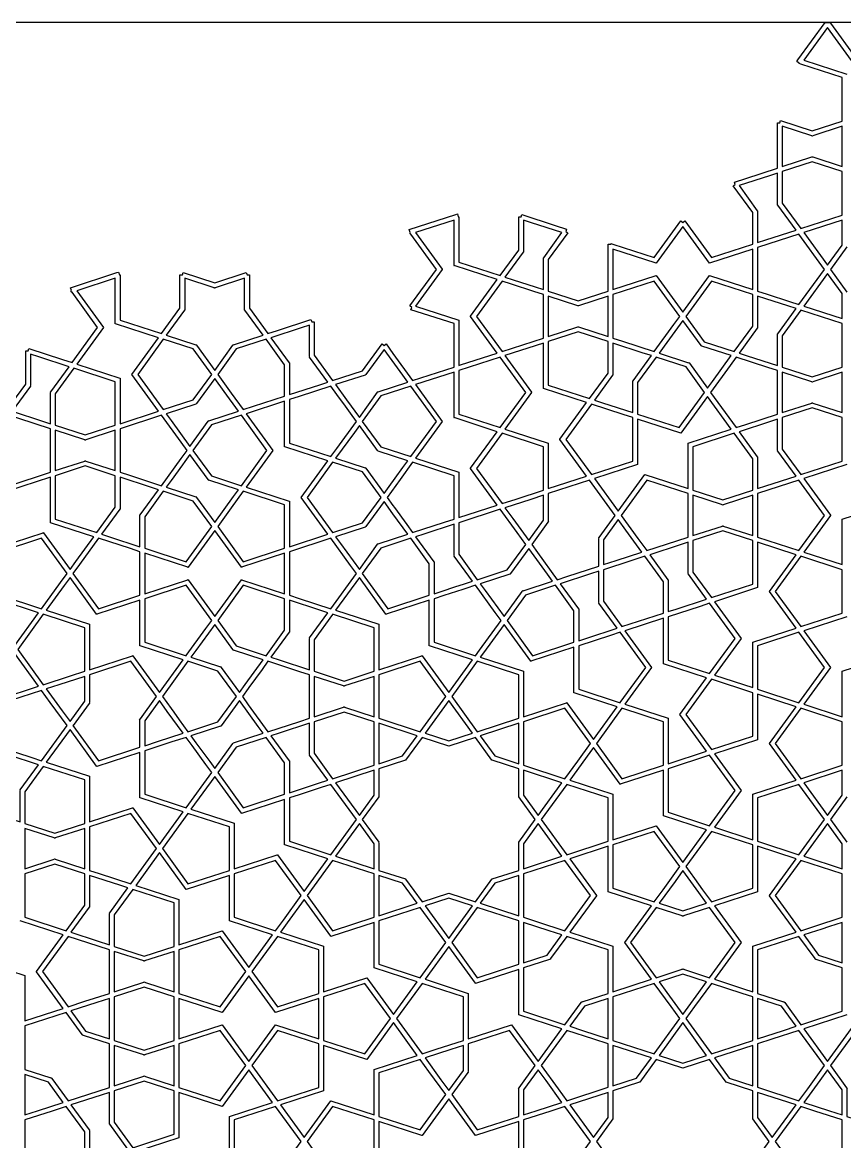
# Model space of a CAD drawing. Header units: millimetres. Extents: x -350 to 350, y -350 to 350.
# Drawn here: x -206.5 to 50.6, y 0 to 350 of the extents above; entities that cross this region are included whole.
import ezdxf

# ---------------------------------------------------------------- set-up
doc = ezdxf.new("R2010")
doc.units = ezdxf.units.MM
for name, color, linetype, true_color in [('canvas_boundary', 7, 'Continuous', 0x505050), ('strapwork_inner', 7, 'Continuous', 0xff8000), ('strapwork_outer', 7, 'Continuous', 0xff0000)]:
    doc.layers.add(name, color=color, linetype=linetype, true_color=true_color)

msp = doc.modelspace()

# ---------------------------------------------------------------- linework, layer by layer
at = {"layer": 'canvas_boundary'}
msp.add_lwpolyline([(-350, -350), (350, -350), (350, 350), (-350, 350)], close=True, dxfattribs=at)
at = {"layer": 'strapwork_inner', "true_color": 0xff8000}
for points in [[(53.56, 336.96), (45.23, 348.43), (37.8, 338.21), (51.28, 333.83)], [(51.3, 279.85), (46.15, 272.77), (51.3, 265.68)], [(51.28, 211.7), (37.8, 207.32), (46.13, 195.85), (46.16, 195.83), (46.15, 195.82), (46.16, 195.81), (46.13, 195.8), (37.8, 184.33), (49.81, 180.43), (49.81, 194.6), (49.8, 194.63), (49.81, 194.63), (49.81, 194.64), (49.85, 194.64), (63.33, 199.02)], [(-213.44, 186.04), (-199.96, 190.42), (-199.93, 190.44), (-199.93, 190.43), (-199.92, 190.43), (-199.91, 190.4), (-191.58, 178.94), (-189.8, 181.39), (-184.15, 189.15), (-197.63, 193.53), (-197.67, 193.53), (-197.67, 193.54), (-197.68, 193.55), (-197.67, 193.58), (-197.67, 207.75), (-211.15, 203.37)], [(51.28, 164.14), (37.8, 159.76), (46.13, 148.3), (46.16, 148.28), (46.15, 148.27), (46.16, 148.26), (46.13, 148.24), (37.8, 136.78), (49.81, 132.87), (49.81, 147.05), (49.8, 147.08), (49.81, 147.08), (49.81, 147.09), (49.84, 147.09), (63.33, 151.47)], [(51.3, 107.81), (46.15, 100.72), (51.3, 93.63)], [(-219.23, 56.37), (-205.75, 51.99), (-205.71, 51.99), (-205.71, 51.98), (-205.7, 51.97), (-205.71, 51.94), (-205.71, 37.77), (-193.7, 41.67), (-202.03, 53.14), (-202.06, 53.16), (-202.05, 53.17), (-202.06, 53.17), (-202.03, 53.19), (-193.7, 64.66), (-207.18, 69.04)], [(51.28, 39.65), (37.8, 35.27), (45.23, 25.05), (53.55, 36.52)], [(21.87, -7.09), (27.02, 0), (21.87, 7.09), (21.92, 7.12), (21.86, 7.12), (21.86, 15.89), (13.53, 18.59), (13.55, 18.65), (13.5, 18.61), (8.35, 25.7), (0.02, 23), (0, 23.05), (-0.02, 23), (-8.35, 25.7), (-13.5, 18.61), (-13.55, 18.65), (-13.53, 18.59), (-21.86, 15.89), (-21.86, 7.12), (-21.92, 7.12), (-21.87, 7.09), (-27.02, 0), (-21.87, -7.09)], [(-141.76, -6.31), (-141.76, 7.86), (-141.77, 7.89), (-141.76, 7.89), (-141.76, 7.9), (-141.73, 7.9), (-128.25, 12.28), (-135.68, 22.5), (-144.01, 11.03), (-144.02, 11), (-144.03, 11.01), (-144.03, 11), (-144.06, 11.02), (-157.54, 15.4), (-157.54, 1.22), (-157.53, 1.19), (-157.54, 1.19), (-157.54, 1.18), (-157.57, 1.18), (-171.05, -3.2)], [(-51.31, -6.31), (-51.31, 6.32), (-64.79, 1.94), (-64.82, 1.92), (-64.82, 1.93), (-64.83, 1.92), (-64.85, 1.95), (-73.18, 13.42), (-81.51, 1.95), (-81.52, 1.92), (-81.53, 1.93), (-81.53, 1.92), (-81.56, 1.94), (-95.04, 6.32), (-95.04, -6.31)]]:
    msp.add_lwpolyline(points, dxfattribs=at)
for points in [[(40.45, 307.96), (40.57, 308), (40.6, 307.92), (49.81, 304.92), (49.81, 314.89), (49.81, 317.55), (40.6, 314.56), (40.57, 314.47), (40.45, 314.51), (40.33, 314.47), (40.31, 314.56), (31.09, 317.55), (31.09, 307.58), (31.09, 304.92), (40.31, 307.92), (40.33, 308)], [(40.45, 306.39), (31.09, 303.34), (31.09, 293.5), (36.88, 285.54), (49.81, 289.74), (49.81, 303.34)], [(29.59, 302.86), (27.06, 302.03), (17.58, 298.95), (23.27, 291.11), (23.36, 291.11), (23.36, 290.99), (23.44, 290.89), (23.36, 290.84), (23.36, 281.14), (25.9, 281.97), (35.38, 285.05), (29.68, 292.89), (29.59, 292.89), (29.59, 293.01), (29.52, 293.11), (29.59, 293.16)], [(-66.38, 258.06), (-66.38, 258.07), (-66.38, 258.08), (-66.36, 258.1), (-58.03, 269.56), (-71.51, 273.94), (-71.54, 273.94), (-71.54, 273.95), (-71.55, 273.96), (-71.54, 273.99), (-71.54, 288.16), (-83.55, 284.26), (-75.22, 272.79), (-75.19, 272.77), (-75.2, 272.77), (-75.19, 272.76), (-75.22, 272.74), (-83.55, 261.27), (-70.07, 256.89), (-70.04, 256.89), (-70.04, 256.88), (-70.03, 256.88), (-70.04, 256.85), (-70.04, 242.67), (-69.47, 242.86), (-58.03, 246.58), (-66.36, 258.04)], [(-55.6, 270.35), (-53.07, 269.53), (-46.12, 267.27), (-43.59, 266.45), (-43.59, 276.14), (-43.66, 276.2), (-43.59, 276.29), (-43.59, 276.42), (-43.5, 276.42), (-37.8, 284.26), (-47.28, 287.34), (-49.81, 288.16), (-49.81, 278.47), (-49.74, 278.42), (-49.81, 278.32), (-49.81, 278.19), (-49.9, 278.19)], [(49.81, 288.16), (37.8, 284.26), (45.23, 274.04), (49.81, 280.36)], [(-21.86, 266.45), (-8.38, 270.83), (-8.36, 270.85), (-8.35, 270.84), (-8.34, 270.84), (-8.33, 270.81), (0, 259.35), (8.33, 270.81), (8.34, 270.84), (8.35, 270.84), (8.36, 270.85), (8.38, 270.83), (21.86, 266.45), (21.86, 279.08), (8.38, 274.7), (8.36, 274.68), (8.35, 274.69), (8.34, 274.69), (8.33, 274.72), (0, 286.18), (-8.33, 274.72), (-8.34, 274.69), (-8.35, 274.69), (-8.36, 274.68), (-8.38, 274.7), (-21.86, 279.08), (-21.86, 268.32)], [(33.31, 262.73), (36.3, 261.76), (44.3, 272.77), (36.3, 283.77), (33.31, 282.8), (23.36, 279.57), (23.36, 265.96), (26.36, 264.99)], [(-181.12, 254.57), (-189.45, 243.11), (-175.97, 238.73), (-175.94, 238.73), (-175.94, 238.72), (-175.93, 238.71), (-175.94, 238.68), (-175.94, 224.51), (-163.93, 228.41), (-172.26, 239.88), (-172.29, 239.9), (-172.28, 239.91), (-172.29, 239.92), (-172.26, 239.93), (-163.93, 251.4), (-177.41, 255.78), (-177.44, 255.78), (-177.44, 255.79), (-177.45, 255.79), (-177.44, 255.83), (-177.44, 270), (-189.45, 266.1), (-181.12, 254.63), (-181.1, 254.61), (-181.1, 254.6), (-181.1, 254.59)], [(-155.71, 260.15), (-155.71, 260.03), (-155.8, 260.03), (-161.5, 252.19), (-152.28, 249.19), (-152.21, 249.25), (-152.14, 249.15), (-152.02, 249.11), (-152.05, 249.02), (-146.35, 241.18), (-140.65, 249.02), (-140.68, 249.11), (-140.57, 249.15), (-140.49, 249.25), (-140.42, 249.19), (-131.2, 252.19), (-136.9, 260.03), (-136.99, 260.03), (-136.99, 260.15), (-137.06, 260.25), (-136.99, 260.31), (-136.99, 270), (-146.21, 267), (-146.23, 266.92), (-146.35, 266.96), (-146.47, 266.92), (-146.5, 267), (-155.71, 270), (-155.71, 260.31), (-155.64, 260.25)], [(45.23, 271.49), (37.8, 261.27), (49.81, 257.37), (49.81, 265.17)], [(-56.52, 247.07), (-43.59, 251.27), (-43.59, 261.72), (-43.59, 264.87), (-46.58, 265.85), (-53.53, 268.1), (-56.53, 269.08), (-64.52, 258.07), (-56.53, 247.06)], [(-21.86, 258.42), (-21.86, 251.27), (-18.87, 250.3), (-8.92, 247.06), (-2.78, 255.52), (-0.93, 258.07), (-8.92, 269.08), (-21.86, 264.87), (-21.86, 264.86)], [(6.71, 250.11), (16.08, 247.06), (21.86, 255.03), (21.86, 264.86), (21.86, 264.87), (8.92, 269.08), (0.93, 258.07)], [(-42.09, 264.39), (-42.09, 254.42), (-42.09, 251.76), (-32.87, 254.75), (-32.84, 254.84), (-32.72, 254.8), (-32.61, 254.84), (-32.58, 254.75), (-23.36, 251.76), (-23.36, 254.42), (-23.36, 258.42), (-23.36, 261.72), (-23.36, 264.39), (-32.58, 261.39), (-32.61, 261.31), (-32.72, 261.34), (-32.84, 261.31), (-32.87, 261.39)], [(23.36, 254.69), (23.44, 254.64), (23.36, 254.54), (23.36, 254.42), (23.27, 254.42), (17.58, 246.58), (20.11, 245.75), (29.59, 242.67), (29.59, 252.37), (29.52, 252.42), (29.59, 252.52), (29.59, 252.64), (29.68, 252.64), (35.38, 260.48), (32.84, 261.31), (32.81, 261.32), (25.9, 263.56), (23.36, 264.39)], [(36.88, 260), (31.09, 252.03), (31.09, 242.19), (40.45, 239.14), (49.81, 242.19), (49.81, 255.79)], [(5.79, 248.83), (5.67, 248.87), (5.7, 248.95), (0, 256.79), (-5.86, 248.73), (-7.42, 246.58), (1.79, 243.58), (1.87, 243.63), (1.94, 243.53), (2.06, 243.5), (2.03, 243.41), (7.73, 235.57), (9.29, 237.72), (15.15, 245.79), (5.93, 248.78), (5.86, 248.73)], [(-122.99, 243.44), (-122.92, 243.34), (-122.99, 243.28), (-122.99, 233.59), (-113.51, 236.67), (-110.98, 237.5), (-116.67, 245.34), (-116.76, 245.34), (-116.76, 245.46), (-116.84, 245.56), (-116.76, 245.61), (-116.76, 255.3), (-119.3, 254.48), (-128.78, 251.4), (-123.08, 243.56), (-122.99, 243.56)], [(-23.36, 250.18), (-32.72, 253.22), (-42.09, 250.18), (-42.09, 236.57), (-29.15, 232.37), (-23.36, 240.33)], [(-162.43, 228.9), (-162.42, 228.9), (-153.07, 231.94), (-147.28, 239.91), (-153.07, 247.87), (-162.43, 250.91), (-170.42, 239.91)], [(-124.49, 233.1), (-124.49, 242.95), (-130.28, 250.91), (-139.64, 247.87), (-145.42, 239.91), (-141.18, 234.07), (-137.43, 228.9)], [(-47.27, 234.27), (-55.6, 222.8), (-42.12, 218.42), (-42.09, 218.42), (-42.09, 218.41), (-42.08, 218.41), (-42.09, 218.38), (-42.09, 204.2), (-30.08, 208.11), (-38.41, 219.57), (-38.43, 219.59), (-38.43, 219.6), (-38.43, 219.61), (-38.41, 219.63), (-30.08, 231.09), (-43.56, 235.47), (-43.59, 235.47), (-43.59, 235.48), (-43.6, 235.49), (-43.59, 235.52), (-43.59, 249.69), (-55.6, 245.79), (-47.27, 234.32), (-47.24, 234.3), (-47.25, 234.29), (-47.24, 234.29)], [(-25.12, 231.06), (-15.64, 227.98), (-15.64, 237.67), (-15.71, 237.72), (-15.64, 237.82), (-15.64, 237.95), (-15.55, 237.95), (-9.85, 245.79), (-12.38, 246.61), (-21.86, 249.69), (-21.86, 240), (-21.79, 239.95), (-21.86, 239.85), (-21.86, 239.72), (-21.95, 239.72), (-27.65, 231.88)], [(-201.36, 245.4), (-203.89, 246.22), (-203.89, 236.53), (-203.82, 236.48), (-203.89, 236.38), (-203.89, 236.25), (-203.98, 236.25), (-209.68, 228.41), (-200.2, 225.33), (-197.67, 224.51), (-197.67, 234.2), (-197.74, 234.26), (-197.67, 234.35), (-197.67, 234.48), (-197.58, 234.48), (-191.88, 242.32)], [(-87.54, 239.65), (-93.4, 247.71), (-99.1, 239.87), (-99.07, 239.79), (-99.19, 239.75), (-99.26, 239.65), (-99.33, 239.7), (-108.55, 236.71), (-105.11, 231.97), (-101.13, 226.49), (-95.43, 234.33), (-95.46, 234.41), (-95.34, 234.45), (-95.27, 234.55), (-95.2, 234.5), (-85.98, 237.5)], [(-57.11, 245.3), (-70.04, 241.1), (-70.04, 227.49), (-57.1, 223.29), (-49.1, 234.29), (-57.1, 245.3)], [(1.01, 242.26), (-8.35, 245.3), (-14.14, 237.34), (-14.14, 227.49), (-1.2, 223.29), (6.8, 234.29), (6.79, 234.3)], [(26.59, 242.07), (16.65, 245.3), (14.8, 242.75), (8.65, 234.29), (16.65, 223.29), (19.65, 224.26), (29.59, 227.49), (29.59, 237.95), (29.59, 241.1)], [(-177.44, 237.63), (-190.38, 241.83), (-196.17, 233.87), (-196.17, 224.02), (-186.8, 220.98), (-177.44, 224.02)], [(-152.21, 230.57), (-152.28, 230.62), (-161.5, 227.62), (-159.94, 225.47), (-154.08, 217.41), (-148.38, 225.25), (-148.41, 225.33), (-148.29, 225.37), (-148.22, 225.47), (-148.15, 225.42), (-138.93, 228.41), (-143.44, 234.62), (-146.35, 238.63), (-152.05, 230.79), (-152.02, 230.7), (-152.14, 230.67)], [(-66.36, 210.49), (-66.38, 210.51), (-66.38, 210.52), (-66.38, 210.53), (-66.36, 210.55), (-58.03, 222.01), (-71.51, 226.39), (-71.54, 226.39), (-71.54, 226.4), (-71.55, 226.41), (-71.54, 226.44), (-71.54, 240.61), (-83.55, 236.71), (-75.22, 225.24), (-75.19, 225.22), (-75.2, 225.21), (-75.19, 225.2), (-75.22, 225.19), (-83.55, 213.72), (-70.07, 209.34), (-70.04, 209.34), (-70.04, 209.33), (-70.03, 209.33), (-70.04, 209.29), (-70.04, 195.12), (-58.03, 199.02)], [(40.45, 231.02), (40.57, 231.06), (40.6, 230.97), (49.81, 227.98), (49.81, 230.64), (49.81, 240.61), (40.6, 237.61), (40.57, 237.53), (40.45, 237.57), (40.33, 237.53), (40.31, 237.61), (31.09, 240.61), (31.09, 230.64), (31.09, 227.98), (40.31, 230.97), (40.33, 231.06)], [(-108.2, 216.75), (-102.05, 225.21), (-103.9, 227.76), (-105.51, 229.97), (-108.2, 233.67), (-110.05, 236.22), (-119.99, 232.99), (-122.98, 232.02), (-122.99, 232.01), (-122.99, 218.41), (-110.05, 214.21)], [(-94.41, 217.25), (-85.05, 214.21), (-77.05, 225.21), (-85.05, 236.22), (-85.06, 236.22), (-94.41, 233.18), (-100.2, 225.21)], [(-124.49, 231.53), (-136.5, 227.62), (-128.17, 216.16), (-128.14, 216.14), (-128.15, 216.13), (-128.14, 216.12), (-128.17, 216.1), (-136.5, 204.64), (-123.02, 200.26), (-122.99, 200.26), (-122.99, 200.25), (-122.98, 200.24), (-122.99, 200.21), (-122.99, 186.04), (-110.98, 189.94), (-119.31, 201.41), (-119.33, 201.43), (-119.33, 201.44), (-119.33, 201.44), (-119.31, 201.46), (-110.98, 212.93), (-124.46, 217.31), (-124.49, 217.31), (-124.49, 217.32), (-124.5, 217.32), (-124.49, 217.35)], [(-0.61, 221.52), (-0.62, 221.52), (-0.63, 221.52), (-0.66, 221.53), (-14.14, 225.91), (-14.14, 211.74), (-14.13, 211.71), (-14.14, 211.71), (-14.14, 211.7), (-14.17, 211.7), (-27.65, 207.32), (-20.22, 197.1), (-11.89, 208.57), (-11.88, 208.6), (-11.87, 208.59), (-11.87, 208.6), (-11.84, 208.58), (1.64, 204.2), (1.64, 218.38), (1.63, 218.41), (1.64, 218.41), (1.64, 218.42), (1.67, 218.42), (15.15, 222.8), (7.73, 233.02), (-0.6, 221.55)], [(-28.57, 208.6), (-15.64, 212.8), (-15.64, 226.4), (-18.63, 227.38), (-28.58, 230.61), (-36.57, 219.6), (-28.58, 208.59), (-28.58, 208.59)], [(49.8, 226.41), (40.45, 229.44), (31.09, 226.4), (31.09, 216.56), (36.88, 208.59), (49.81, 212.8), (49.81, 226.4)], [(-197.67, 212.48), (-197.67, 222.93), (-207.61, 226.16), (-210.6, 227.14), (-218.6, 216.13), (-210.6, 205.12), (-197.67, 209.33)], [(-156.86, 213.58), (-155, 216.13), (-156.86, 218.68), (-163, 227.14), (-175.94, 222.93), (-175.94, 219.78), (-175.94, 209.33), (-172.94, 208.36), (-163, 205.12)], [(-147.36, 224.1), (-153.15, 216.13), (-147.36, 208.17), (-138, 205.12), (-130, 216.13), (-138, 227.14)], [(29.59, 225.91), (27.06, 225.09), (17.58, 222.01), (23.27, 214.17), (23.36, 214.17), (23.36, 214.05), (23.44, 213.95), (23.36, 213.9), (23.36, 204.2), (25.9, 205.03), (35.38, 208.11), (29.68, 215.95), (29.59, 215.95), (29.59, 216.07), (29.52, 216.17), (29.59, 216.22)], [(-196.17, 222.45), (-196.17, 219.78), (-196.17, 209.82), (-186.95, 212.81), (-186.92, 212.9), (-186.8, 212.86), (-186.69, 212.9), (-186.66, 212.81), (-177.44, 209.82), (-177.44, 212.48), (-177.44, 222.45), (-186.66, 219.45), (-186.69, 219.37), (-186.8, 219.4), (-186.92, 219.37), (-186.95, 219.45)], [(-89.92, 207.51), (-87.54, 210.78), (-85.98, 212.93), (-95.2, 215.93), (-95.27, 215.87), (-95.34, 215.97), (-95.46, 216.01), (-95.43, 216.1), (-101.13, 223.94), (-102.69, 221.78), (-108.55, 213.72), (-99.33, 210.72), (-99.26, 210.78), (-99.19, 210.68), (-99.07, 210.64), (-99.1, 210.55), (-93.4, 202.71), (-91.84, 204.87)], [(-43.6, 203.71), (-43.59, 203.72), (-43.59, 217.32), (-56.53, 221.52), (-64.52, 210.52), (-56.53, 199.51), (-56.52, 199.51), (-52.1, 200.95)], [(12.5, 200.67), (21.86, 203.72), (21.86, 213.56), (16.08, 221.52), (3.14, 217.32), (3.14, 203.72)], [(-159.94, 206.79), (-161.5, 204.64), (-152.28, 201.64), (-152.21, 201.69), (-152.14, 201.59), (-152.02, 201.56), (-152.05, 201.47), (-146.35, 193.63), (-140.49, 201.69), (-138.93, 203.85), (-148.15, 206.84), (-148.22, 206.79), (-148.29, 206.89), (-148.41, 206.93), (-148.38, 207.01), (-154.08, 214.85), (-155.64, 212.7), (-156.4, 211.66)], [(-177.44, 208.24), (-186.8, 211.28), (-196.17, 208.24), (-196.17, 194.63), (-183.23, 190.43), (-177.44, 198.39)], [(-109.48, 212.44), (-117.47, 201.44), (-109.48, 190.43), (-109.47, 190.43), (-100.11, 193.47), (-94.33, 201.44), (-100.11, 209.4)], [(-90.19, 198.29), (-86.33, 192.98), (-84.48, 190.43), (-74.53, 193.66), (-71.54, 194.63), (-71.54, 208.24), (-84.48, 212.44), (-88.4, 207.04), (-92.47, 201.44), (-90.62, 198.89)], [(-169.79, 195.78), (-169.71, 195.88), (-169.71, 196.01), (-169.63, 196.01), (-163.93, 203.85), (-166.46, 204.67), (-175.94, 207.75), (-175.94, 198.06), (-175.87, 198.01), (-175.94, 197.91), (-175.94, 197.78), (-176.03, 197.78), (-181.73, 189.94), (-179.19, 189.12), (-169.71, 186.04), (-169.71, 195.73)], [(-42.21, 193.67), (-47.25, 186.74), (-45.4, 184.19), (-39.25, 175.73), (-36.26, 176.71), (-26.31, 179.94), (-26.31, 188.5), (-26.42, 188.58), (-26.31, 188.72), (-26.31, 188.89), (-26.19, 188.89), (-21.15, 195.82), (-29.15, 206.83), (-42.09, 202.63), (-42.09, 194.06), (-41.98, 193.99), (-42.09, 193.85), (-42.09, 193.67)], [(1.64, 189.02), (1.64, 192.17), (1.64, 202.63), (-11.3, 206.83), (-19.3, 195.82), (-19.29, 195.81), (-14.03, 188.58), (-11.3, 184.82), (-8.31, 185.79)], [(36.3, 184.82), (44.3, 195.82), (36.3, 206.83), (33.31, 205.86), (23.36, 202.63), (23.36, 199.48), (23.36, 189.02)], [(-168.21, 185.56), (-168.21, 185.55), (-155.28, 181.35), (-147.28, 192.35), (-153.07, 200.32), (-162.43, 203.36), (-168.21, 195.4)], [(-124.49, 185.55), (-124.49, 185.56), (-124.49, 199.16), (-137.43, 203.36), (-141.18, 198.2), (-145.42, 192.35), (-137.43, 181.35)], [(-93.4, 200.16), (-99.1, 192.32), (-99.07, 192.23), (-99.19, 192.2), (-99.26, 192.1), (-99.33, 192.15), (-108.55, 189.15), (-106.99, 187), (-101.13, 178.94), (-95.43, 186.78), (-95.46, 186.86), (-95.34, 186.9), (-95.27, 187), (-95.2, 186.95), (-85.98, 189.94), (-90.64, 196.35)], [(-43.59, 202.14), (-47.55, 200.85), (-55.6, 198.24), (-53.15, 194.87), (-48.18, 188.02), (-43.59, 194.33)], [(3.14, 189.51), (12.36, 192.5), (12.38, 192.59), (12.5, 192.55), (12.62, 192.59), (12.65, 192.5), (21.86, 189.51), (21.86, 192.17), (21.86, 202.14), (12.65, 199.14), (12.62, 199.06), (12.5, 199.1), (12.38, 199.06), (12.36, 199.14), (3.14, 202.14), (3.14, 199.48)], [(-54.89, 178.78), (-49.1, 186.74), (-51.84, 190.5), (-57.1, 197.75), (-70.04, 193.54), (-70.04, 183.7), (-64.25, 175.73)], [(-68.28, 174.42), (-65.75, 175.25), (-71.45, 183.09), (-71.54, 183.09), (-71.54, 183.21), (-71.61, 183.31), (-71.54, 183.36), (-71.54, 193.06), (-81.02, 189.98), (-83.55, 189.15), (-77.85, 181.31), (-77.76, 181.31), (-77.76, 181.19), (-77.69, 181.09), (-77.76, 181.04), (-77.76, 171.34), (-75.23, 172.17), (-71.3, 173.44)], [(-20.22, 194.55), (-24.81, 188.23), (-24.81, 180.43), (-20.85, 181.71), (-12.8, 184.33), (-17.78, 191.18)], [(-154.71, 179.58), (-154.73, 179.59), (-168.21, 183.97), (-168.21, 171.34), (-154.73, 175.72), (-154.71, 175.74), (-154.7, 175.73), (-154.69, 175.74), (-154.68, 175.71), (-146.35, 164.24), (-138.02, 175.71), (-138.01, 175.74), (-138, 175.73), (-137.99, 175.74), (-137.97, 175.72), (-124.49, 171.34), (-124.49, 183.97), (-137.97, 179.59), (-137.99, 179.58), (-138, 179.58), (-138.01, 179.58), (-138.02, 179.61), (-146.35, 191.08), (-154.68, 179.61), (-154.69, 179.58), (-154.7, 179.58)], [(8.92, 170.12), (21.86, 174.33), (21.86, 187.93), (21.85, 187.93), (12.5, 190.97), (3.14, 187.93), (3.14, 178.09)], [(-194.57, 174.82), (-192.5, 177.66), (-200.5, 188.67), (-213.44, 184.46), (-213.44, 170.86), (-200.5, 166.65)], [(-169.71, 184.46), (-172.71, 185.44), (-182.65, 188.67), (-188.58, 180.51), (-190.65, 177.66), (-182.65, 166.65), (-169.71, 170.86)], [(-103.9, 180.21), (-110.05, 188.67), (-122.99, 184.46), (-122.99, 170.86), (-119.99, 169.88), (-110.05, 166.65), (-102.05, 177.66)], [(-79.26, 170.86), (-79.26, 180.7), (-85.05, 188.67), (-94.41, 185.62), (-100.2, 177.66), (-92.2, 166.65)], [(1.64, 177.6), (1.57, 177.7), (1.64, 177.75), (1.64, 187.44), (-0.89, 186.62), (-10.37, 183.54), (-4.68, 175.7), (-4.59, 175.7), (-4.59, 175.58), (-4.52, 175.48), (-4.59, 175.42), (-4.59, 165.73), (-2.06, 166.55), (7.42, 169.63), (1.73, 177.48), (1.64, 177.48)], [(23.36, 173.23), (23.33, 173.23), (9.85, 168.85), (18.18, 157.38), (18.21, 157.36), (18.2, 157.35), (18.21, 157.34), (18.18, 157.32), (9.85, 145.86), (21.86, 141.96), (21.86, 156.13), (21.85, 156.16), (21.86, 156.16), (21.86, 156.17), (21.9, 156.17), (35.38, 160.55), (27.04, 172.02), (27.02, 172.04), (27.02, 172.05), (27.02, 172.06), (27.04, 172.07), (35.38, 183.54), (23.36, 187.44), (23.36, 173.27), (23.37, 173.24), (23.36, 173.24)], [(-63.32, 174.46), (-61.76, 172.31), (-55.9, 164.24), (-50.2, 172.08), (-50.23, 172.17), (-50.11, 172.21), (-50.04, 172.31), (-49.97, 172.25), (-40.75, 175.25), (-42.32, 177.4), (-48.18, 185.47), (-53.87, 177.62), (-53.84, 177.54), (-53.96, 177.5), (-54.03, 177.4), (-54.11, 177.45)], [(-11.87, 183.05), (-16.3, 181.62), (-24.81, 178.85), (-24.81, 169), (-19.03, 161.04), (-6.09, 165.24), (-6.09, 175.09)], [(49.81, 165.24), (49.81, 178.85), (36.88, 183.05), (28.88, 172.05), (36.88, 161.04)], [(-191.58, 176.38), (-193.36, 173.93), (-199, 166.17), (-185.52, 161.79), (-185.49, 161.79), (-185.49, 161.78), (-185.48, 161.77), (-185.49, 161.74), (-185.49, 147.57), (-172.01, 151.95), (-171.98, 151.97), (-171.98, 151.96), (-171.97, 151.96), (-171.96, 151.93), (-163.63, 140.47), (-156.2, 150.68), (-169.68, 155.06), (-169.71, 155.06), (-169.71, 155.07), (-169.72, 155.08), (-169.71, 155.11), (-169.71, 169.28), (-183.2, 164.9), (-183.22, 164.88), (-183.23, 164.89), (-183.24, 164.89), (-183.25, 164.92)], [(-92.8, 164.92), (-101.13, 176.38), (-108.55, 166.17), (-95.07, 161.79), (-95.04, 161.79), (-95.04, 161.78), (-95.03, 161.77), (-95.04, 161.74), (-95.04, 147.57), (-81.56, 151.95), (-81.53, 151.97), (-81.53, 151.96), (-81.52, 151.96), (-81.51, 151.93), (-73.18, 140.46), (-65.75, 150.68), (-79.23, 155.06), (-79.26, 155.06), (-79.26, 155.07), (-79.27, 155.08), (-79.26, 155.11), (-79.26, 169.28), (-92.74, 164.9), (-92.77, 164.88), (-92.78, 164.89), (-92.79, 164.89)], [(-26.31, 178.36), (-28.84, 177.54), (-38.32, 174.46), (-32.63, 166.62), (-32.54, 166.62), (-32.54, 166.49), (-32.47, 166.39), (-32.54, 166.34), (-32.54, 156.65), (-30.01, 157.47), (-20.53, 160.55), (-26.22, 168.39), (-26.31, 168.39), (-26.31, 168.52), (-26.39, 168.62), (-26.31, 168.67)], [(-168.21, 156.16), (-155.28, 151.96), (-155.27, 151.97), (-155.27, 151.97), (-149.13, 160.42), (-149.13, 160.42), (-147.28, 162.97), (-155.28, 173.97), (-168.21, 169.77), (-168.21, 169.76)], [(-139.64, 155), (-130.28, 151.96), (-124.49, 159.92), (-124.49, 169.76), (-124.49, 169.77), (-137.43, 173.97), (-145.42, 162.97)], [(-58.68, 165.51), (-64.82, 173.97), (-67.82, 173), (-68.83, 172.67), (-74.77, 170.74), (-77.76, 169.77), (-77.76, 156.16), (-64.82, 151.96), (-63.56, 153.7), (-56.83, 162.97)], [(-34.04, 166.01), (-39.82, 173.97), (-49.19, 170.93), (-54.97, 162.97), (-54.97, 162.97), (-46.98, 151.96), (-34.04, 156.16)], [(-213.44, 169.28), (-213.44, 161.48), (-208.85, 155.16), (-201.43, 165.38)], [(-122.99, 159.44), (-122.99, 159.31), (-123.08, 159.31), (-128.78, 151.47), (-126.24, 150.65), (-116.76, 147.57), (-116.76, 157.26), (-116.84, 157.31), (-116.76, 157.41), (-116.76, 157.54), (-116.67, 157.54), (-110.98, 165.38), (-113.51, 166.2), (-122.99, 169.28), (-122.99, 159.59), (-122.92, 159.54)], [(-4.59, 164.15), (-4.59, 150.55), (8.34, 146.35), (8.35, 146.35), (16.35, 157.35), (8.35, 168.36), (5.36, 167.39)], [(-207.92, 153.88), (-199.93, 142.88), (-191.41, 145.65), (-186.99, 147.08), (-186.99, 160.69), (-199.93, 164.89)], [(-105.9, 144.04), (-96.54, 147.08), (-96.54, 160.69), (-109.48, 164.89), (-109.48, 164.88), (-115.26, 156.93), (-115.26, 147.08)], [(-144.48, 148.53), (-144.41, 148.43), (-144.3, 148.39), (-144.32, 148.31), (-138.63, 140.47), (-136.85, 142.92), (-131.2, 150.68), (-140.42, 153.68), (-140.49, 153.63), (-140.57, 153.72), (-140.68, 153.76), (-140.65, 153.85), (-146.35, 161.69), (-152.21, 153.63), (-152.21, 153.63), (-153.78, 151.47), (-144.56, 148.48)], [(-47.57, 150.22), (-55.9, 161.69), (-62.35, 152.82), (-63.32, 151.47), (-49.85, 147.09), (-49.81, 147.09), (-49.81, 147.08), (-49.8, 147.08), (-49.81, 147.05), (-49.81, 132.87), (-36.33, 137.25), (-36.31, 137.27), (-36.3, 137.26), (-36.29, 137.27), (-36.28, 137.24), (-27.95, 125.77), (-20.53, 135.99), (-34.01, 140.37), (-34.04, 140.37), (-34.04, 140.38), (-34.05, 140.38), (-34.04, 140.41), (-34.04, 154.59), (-47.52, 150.21), (-47.54, 150.19), (-47.55, 150.2), (-47.56, 150.19)], [(-0.91, 133.55), (-0.93, 133.57), (-0.93, 133.58), (-0.93, 133.58), (-0.91, 133.6), (7.42, 145.07), (-6.06, 149.45), (-6.09, 149.45), (-6.09, 149.46), (-6.1, 149.46), (-6.09, 149.49), (-6.09, 163.67), (-18.1, 159.76), (-9.77, 148.3), (-9.74, 148.28), (-9.75, 148.27), (-9.74, 148.26), (-9.77, 148.24), (-18.1, 136.78), (-4.62, 132.4), (-4.59, 132.4), (-4.59, 132.39), (-4.58, 132.38), (-4.59, 132.35), (-4.59, 118.18), (7.42, 122.08)], [(-19.6, 137.26), (-19.59, 137.27), (-11.6, 148.27), (-19.6, 159.28), (-19.61, 159.27), (-22.59, 158.3), (-32.54, 155.07), (-32.54, 141.47)], [(36.3, 159.28), (23.36, 155.07), (23.36, 141.47), (36.3, 137.26), (44.3, 148.27)], [(-201.43, 142.39), (-208.85, 152.61), (-213.44, 146.29), (-213.44, 138.49)], [(-185.62, 137.04), (-190.64, 130.12), (-190.65, 130.11), (-182.65, 119.1), (-169.71, 123.31), (-169.71, 131.87), (-169.82, 131.95), (-169.71, 132.09), (-169.71, 132.26), (-169.59, 132.26), (-164.55, 139.19), (-172.55, 150.2), (-185.49, 145.99), (-185.49, 137.43), (-185.39, 137.35), (-185.49, 137.21), (-185.49, 137.04)], [(-159.17, 134.33), (-157.44, 131.95), (-154.7, 128.18), (-145.34, 131.23), (-139.55, 139.19), (-145.34, 147.15), (-154.7, 150.2), (-162.7, 139.19), (-159.97, 135.43)], [(-135.63, 142.03), (-135.85, 141.74), (-135.85, 141.74), (-137.7, 139.19), (-135.85, 136.64), (-135.85, 136.64), (-129.7, 128.18), (-119.76, 131.41), (-119.76, 131.41), (-116.76, 132.39), (-116.76, 142.84), (-116.76, 145.99), (-119.76, 146.96), (-129.7, 150.2), (-131.55, 147.65), (-131.55, 147.65)], [(-74.11, 139.18), (-74.1, 139.19), (-82.1, 150.2), (-95.04, 145.99), (-95.04, 135.54), (-95.04, 132.39), (-82.1, 128.18), (-74.11, 139.18)], [(-64.25, 128.18), (-51.31, 132.39), (-51.31, 145.99), (-64.25, 150.2), (-70.37, 141.78), (-72.25, 139.19)], [(-186.99, 145.5), (-195.04, 142.89), (-199, 141.6), (-194.02, 134.75), (-191.58, 131.38), (-186.99, 137.7)], [(-106.05, 135.87), (-106.02, 135.95), (-105.9, 135.92), (-105.78, 135.95), (-105.76, 135.87), (-96.54, 132.87), (-96.54, 142.84), (-96.54, 145.5), (-105.76, 142.51), (-105.78, 142.42), (-105.9, 142.46), (-106.02, 142.42), (-106.05, 142.51), (-115.26, 145.5), (-115.26, 135.54), (-115.26, 132.87)], [(8.92, 122.57), (8.93, 122.57), (21.86, 126.77), (21.86, 140.38), (8.92, 144.58), (0.93, 133.58)], [(-200.5, 119.1), (-192.5, 130.11), (-197.77, 137.35), (-200.5, 141.11), (-213.44, 136.91), (-213.44, 123.31), (-203.5, 120.07)], [(-156.2, 127.7), (-161.18, 134.55), (-163.63, 137.91), (-168.21, 131.6), (-168.21, 123.79), (-164.26, 125.08)], [(-146.35, 116.69), (-140.65, 124.53), (-140.68, 124.62), (-140.57, 124.65), (-140.49, 124.75), (-140.42, 124.7), (-131.2, 127.7), (-132.77, 129.85), (-132.77, 129.85), (-138.63, 137.91), (-144.32, 130.07), (-144.3, 129.99), (-144.41, 129.95), (-144.49, 129.85), (-144.56, 129.9), (-153.78, 126.91), (-152.21, 124.75), (-147.92, 118.84)], [(-65.75, 127.69), (-73.18, 137.91), (-80.6, 127.69), (-73.18, 125.28)], [(23.36, 125.67), (23.33, 125.67), (9.85, 121.29), (18.18, 109.83), (18.21, 109.81), (18.2, 109.8), (18.21, 109.79), (18.18, 109.77), (9.85, 98.31), (21.86, 94.4), (21.86, 108.58), (21.85, 108.61), (21.86, 108.61), (21.86, 108.62), (21.89, 108.62), (35.37, 113), (27.04, 124.47), (27.02, 124.49), (27.02, 124.49), (27.02, 124.5), (27.05, 124.52), (35.38, 135.99), (23.36, 139.89), (23.36, 125.72), (23.37, 125.69), (23.36, 125.68)], [(-96.54, 117.69), (-96.54, 131.3), (-105.9, 134.34), (-115.26, 131.3), (-115.26, 121.45), (-109.48, 113.49)], [(-36.87, 113.49), (-32.86, 119.01), (-28.88, 124.49), (-28.88, 124.49), (-36.87, 135.5), (-49.81, 131.3), (-49.81, 117.69)], [(-6.09, 131.3), (-19.03, 135.5), (-27.02, 124.5), (-27.02, 124.49), (-19.03, 113.49), (-6.09, 117.69)], [(36.87, 113.49), (49.81, 117.69), (49.81, 131.3), (36.87, 135.5), (28.88, 124.49)], [(-122.99, 119.07), (-122.99, 118.94), (-122.92, 118.84), (-122.99, 118.79), (-122.99, 109.1), (-113.86, 112.06), (-110.98, 113), (-116.67, 120.84), (-116.76, 120.84), (-116.76, 120.96), (-116.84, 121.06), (-116.76, 121.12), (-116.76, 130.81), (-126.24, 127.73), (-126.24, 127.73), (-128.78, 126.91), (-123.08, 119.07)], [(-87.61, 120.59), (-83.03, 126.91), (-95.04, 130.81), (-95.04, 118.18)], [(-51.31, 130.81), (-63.32, 126.91), (-58.74, 120.59), (-51.31, 118.18)], [(-191.58, 128.83), (-199, 118.61), (-185.52, 114.23), (-185.49, 114.23), (-185.49, 114.22), (-185.48, 114.22), (-185.49, 114.19), (-185.49, 100.02), (-172.01, 104.4), (-171.98, 104.42), (-171.98, 104.41), (-171.97, 104.41), (-171.96, 104.38), (-163.63, 92.91), (-156.2, 103.13), (-169.68, 107.51), (-169.71, 107.51), (-169.71, 107.52), (-169.72, 107.52), (-169.71, 107.56), (-169.71, 121.73), (-183.19, 117.35), (-183.22, 117.33), (-183.23, 117.34), (-183.24, 117.33), (-183.25, 117.37)], [(-159.7, 124.98), (-168.21, 122.22), (-168.21, 108.61), (-155.28, 104.41), (-155.27, 104.42), (-147.28, 115.41), (-149.13, 117.96), (-153.42, 123.87), (-155.28, 126.42)], [(-130.28, 126.42), (-139.64, 123.38), (-145.42, 115.41), (-137.43, 104.41), (-124.49, 108.61), (-124.49, 118.45)], [(-73.18, 123.77), (-73.19, 123.71), (-81.53, 126.42), (-86.68, 119.33), (-86.73, 119.37), (-86.71, 119.31), (-95.04, 116.6), (-95.04, 107.84), (-95.1, 107.84), (-95.05, 107.81), (-100.2, 100.72), (-95.05, 93.63), (-95.1, 93.59), (-95.04, 93.59), (-95.04, 84.83), (-86.71, 82.13), (-86.73, 82.07), (-86.68, 82.1), (-81.53, 75.02), (-73.19, 77.72), (-73.18, 77.67), (-73.16, 77.72), (-64.82, 75.02), (-59.68, 82.1), (-59.63, 82.07), (-59.64, 82.13), (-51.31, 84.83), (-51.31, 93.59), (-51.25, 93.59), (-51.3, 93.63), (-46.15, 100.72), (-51.3, 107.81), (-51.25, 107.84), (-51.31, 107.84), (-51.31, 116.6), (-59.64, 119.31), (-59.63, 119.37), (-59.68, 119.33), (-64.82, 126.42), (-73.16, 123.71)], [(-27.95, 123.22), (-29.03, 121.73), (-35.37, 113), (-21.89, 108.62), (-21.86, 108.62), (-21.86, 108.61), (-21.85, 108.61), (-21.86, 108.58), (-21.86, 94.4), (-8.38, 98.78), (-8.36, 98.8), (-8.35, 98.79), (-8.34, 98.8), (-8.33, 98.77), (0, 87.3), (7.42, 97.52), (-6.06, 101.9), (-6.09, 101.9), (-6.09, 101.91), (-6.1, 101.91), (-6.09, 101.94), (-6.09, 116.11), (-19.57, 111.73), (-19.59, 111.72), (-19.6, 111.72), (-19.61, 111.72), (-19.62, 111.75)], [(-213.53, 111.76), (-219.23, 103.92), (-209.75, 100.84), (-207.21, 100.02), (-207.21, 109.71), (-207.29, 109.76), (-207.21, 109.86), (-207.21, 109.98), (-207.12, 109.98), (-201.43, 117.83), (-210.91, 120.91), (-213.44, 121.73), (-213.44, 112.04), (-213.37, 111.98), (-213.44, 111.88), (-213.44, 111.76)], [(-4.59, 103), (8.35, 98.79), (8.36, 98.8), (16.35, 109.8), (8.35, 120.81), (-4.59, 116.6)], [(-199.93, 117.34), (-205.71, 109.37), (-205.71, 99.53), (-196.35, 96.49), (-186.99, 99.53), (-186.99, 113.13)], [(-101.13, 101.99), (-96.54, 108.31), (-96.54, 116.11), (-108.55, 112.21)], [(-49.81, 108.31), (-45.22, 101.99), (-37.8, 112.21), (-49.81, 116.11)], [(49.81, 116.11), (37.8, 112.21), (45.22, 101.99), (49.81, 108.31)], [(-124.49, 107.03), (-137.97, 102.65), (-137.99, 102.64), (-138, 102.64), (-138.01, 102.64), (-138.02, 102.67), (-146.35, 114.14), (-153.78, 103.92), (-140.3, 99.54), (-140.26, 99.54), (-140.26, 99.53), (-140.25, 99.53), (-140.26, 99.5), (-140.26, 85.32), (-126.78, 89.7), (-126.76, 89.72), (-126.75, 89.71), (-126.74, 89.72), (-126.73, 89.68), (-118.4, 78.22), (-110.98, 88.44), (-124.46, 92.82), (-124.49, 92.82), (-124.49, 92.83), (-124.5, 92.83), (-124.49, 92.86)], [(-102.05, 100.72), (-110.05, 111.72), (-113.05, 110.75), (-113.05, 110.75), (-113.39, 110.64), (-119.99, 108.49), (-119.99, 108.49), (-122.99, 107.52), (-122.99, 93.92), (-110.05, 89.71), (-110.04, 89.72), (-110.04, 89.72)], [(-23.36, 93.92), (-23.36, 107.52), (-36.3, 111.72), (-36.31, 111.72), (-44.3, 100.72), (-36.3, 89.71)], [(36.3, 89.71), (44.3, 100.72), (36.3, 111.72), (23.36, 107.52), (23.36, 93.92), (23.37, 93.91), (23.37, 93.91)], [(-164.56, 91.63), (-164.55, 91.64), (-172.55, 102.64), (-185.49, 98.44), (-185.49, 95.29), (-185.49, 84.83), (-182.49, 83.86), (-172.55, 80.63)], [(-162.7, 91.64), (-154.7, 80.63), (-141.76, 84.83), (-141.76, 98.44), (-154.7, 102.64), (-154.71, 102.64), (-162.69, 91.65)], [(-101.13, 99.44), (-108.55, 89.22), (-96.54, 85.32), (-96.54, 93.12)], [(-37.8, 89.22), (-45.22, 99.44), (-49.81, 93.13), (-49.81, 85.32)], [(49.81, 85.32), (49.81, 93.13), (45.22, 99.44), (37.8, 89.22)], [(-196.21, 88.32), (-186.99, 85.32), (-186.99, 87.98), (-186.99, 97.95), (-196.21, 94.96), (-196.23, 94.87), (-196.35, 94.91), (-196.47, 94.87), (-196.5, 94.96), (-205.71, 97.95), (-205.71, 95.29), (-205.71, 87.98), (-205.71, 85.32), (-196.5, 88.32), (-196.47, 88.4), (-196.35, 88.36), (-196.23, 88.4)], [(-0.93, 86.02), (-8.92, 97.03), (-21.85, 92.83), (-21.86, 92.83), (-21.86, 79.22), (-8.92, 75.02), (-6.19, 78.78)], [(3.66, 82.26), (6.19, 78.78), (8.92, 75.02), (21.86, 79.22), (21.86, 92.83), (21.85, 92.83), (21.85, 92.83), (8.92, 97.03), (0.93, 86.02)], [(-27.02, 76.93), (-27.04, 76.91), (-35.37, 65.45), (-21.9, 61.07), (-21.86, 61.07), (-21.86, 61.06), (-21.85, 61.05), (-21.86, 61.02), (-21.86, 46.85), (-15.86, 48.8), (-9.85, 50.75), (-18.18, 62.22), (-18.21, 62.24), (-18.2, 62.25), (-18.21, 62.26), (-18.18, 62.28), (-9.85, 73.74), (-23.33, 78.12), (-23.36, 78.12), (-23.36, 78.13), (-23.37, 78.13), (-23.36, 78.16), (-23.36, 92.34), (-35.37, 88.44), (-27.04, 76.97), (-27.02, 76.95), (-27.02, 76.94)], [(23.36, 78.12), (23.33, 78.12), (9.85, 73.74), (18.18, 62.28), (18.21, 62.26), (18.2, 62.25), (18.21, 62.24), (18.18, 62.22), (9.85, 50.75), (18.98, 47.79), (21.86, 46.85), (21.86, 61.02), (21.85, 61.05), (21.86, 61.06), (21.86, 61.07), (21.9, 61.07), (35.37, 65.45), (27.04, 76.91), (27.02, 76.93), (27.02, 76.94), (27.02, 76.95), (27.04, 76.97), (35.37, 88.44), (23.36, 92.34), (23.36, 78.17), (23.37, 78.13), (23.36, 78.13)], [(-155.29, 78.86), (-155.3, 78.89), (-163.63, 90.36), (-171.05, 80.14), (-157.57, 75.76), (-157.54, 75.76), (-157.54, 75.75), (-157.53, 75.75), (-157.54, 75.72), (-157.54, 61.55), (-144.06, 65.93), (-144.03, 65.94), (-144.03, 65.94), (-144.02, 65.94), (-144.01, 65.91), (-135.68, 54.44), (-128.25, 64.66), (-141.73, 69.04), (-141.76, 69.04), (-141.76, 69.05), (-141.77, 69.05), (-141.76, 69.08), (-141.76, 83.26), (-155.24, 78.88), (-155.27, 78.86), (-155.28, 78.87)], [(-124.88, 69.3), (-119.33, 76.94), (-127.32, 87.95), (-140.26, 83.74), (-140.26, 70.14), (-127.32, 65.94), (-127.32, 65.94)], [(-109.48, 87.95), (-117.47, 76.94), (-109.48, 65.94), (-96.54, 70.14), (-96.54, 83.74)], [(-28.88, 76.94), (-36.87, 87.95), (-49.81, 83.74), (-49.81, 70.14), (-45.39, 68.7), (-36.87, 65.93)], [(36.87, 65.93), (41.3, 67.37), (49.81, 70.14), (49.81, 83.74), (36.87, 87.95), (28.88, 76.94)], [(-186.99, 73.9), (-186.99, 83.74), (-196.35, 86.79), (-205.7, 83.75), (-205.71, 83.74), (-205.71, 70.14), (-192.78, 65.94)], [(0, 84.75), (-2.45, 81.38), (-7.42, 74.53), (0, 72.12), (7.42, 74.53), (4.98, 77.9), (2.45, 81.38)], [(-185.58, 73.29), (-191.28, 65.45), (-183.12, 62.8), (-179.26, 61.55), (-179.26, 71.24), (-179.34, 71.29), (-179.26, 71.39), (-179.26, 71.51), (-179.17, 71.51), (-173.48, 79.35), (-176.01, 80.18), (-185.49, 83.26), (-185.49, 73.57), (-185.42, 73.51), (-185.49, 73.41), (-185.49, 73.29)], [(-95.04, 70.63), (-83.03, 74.53), (-87.62, 80.85), (-95.04, 83.26)], [(-58.74, 80.84), (-63.32, 74.53), (-51.31, 70.63), (-51.31, 83.26)], [(-171.98, 78.87), (-177.76, 70.9), (-177.76, 61.06), (-168.4, 58.02), (-159.04, 61.06), (-159.04, 74.66)], [(-112.31, 61.06), (-112.3, 61.05), (-112.31, 61.02), (-112.31, 46.85), (-98.83, 51.23), (-98.81, 51.25), (-98.8, 51.24), (-98.79, 51.24), (-98.78, 51.21), (-90.45, 39.75), (-83.03, 49.96), (-96.51, 54.34), (-96.54, 54.34), (-96.54, 54.35), (-96.55, 54.36), (-96.54, 54.39), (-96.54, 68.56), (-110.02, 64.18), (-110.04, 64.16), (-110.05, 64.17), (-110.06, 64.17), (-110.07, 64.2), (-118.4, 75.67), (-123.67, 68.41), (-125.82, 65.45), (-112.34, 61.07), (-112.31, 61.07)], [(-73.17, 76.15), (-80.6, 73.74), (-73.18, 63.52), (-65.75, 73.74)], [(-82.1, 73.25), (-95.04, 69.05), (-95.04, 55.44), (-82.1, 51.24), (-82.09, 51.25), (-82.09, 51.25), (-74.1, 62.25)], [(-51.31, 55.44), (-51.31, 60.09), (-51.31, 64.4), (-51.31, 69.05), (-64.25, 73.25), (-72.25, 62.25), (-64.25, 51.24)], [(0.17, 70.49), (0, 70.54), (-0.17, 70.49), (-0.2, 70.61), (-8.35, 73.25), (-16.35, 62.25), (-8.35, 51.24), (-8.34, 51.24), (-8.34, 51.24), (-0.21, 53.89), (-0.17, 54.01), (0, 53.95), (0.17, 54.01), (0.21, 53.89), (8.34, 51.24), (8.34, 51.24), (8.35, 51.24), (16.35, 62.25), (8.35, 73.25), (0.21, 70.61)], [(-41.76, 65.94), (-49.81, 68.56), (-49.81, 64.4), (-49.81, 60.09), (-49.81, 55.93), (-42.39, 58.34), (-37.8, 64.66)], [(49.81, 55.93), (49.81, 60.09), (49.81, 64.4), (49.81, 68.56), (45.85, 67.28), (43.09, 66.38), (41.76, 65.94), (37.8, 64.66), (42.39, 58.34)], [(-186.94, 43.87), (-179.26, 46.36), (-179.26, 49.51), (-179.26, 56.82), (-179.26, 59.97), (-189.21, 63.2), (-192.2, 64.17), (-200.2, 53.17), (-192.2, 42.16), (-192.19, 42.16)], [(-157.54, 46.37), (-157.54, 46.36), (-144.6, 42.16), (-136.6, 53.17), (-144.6, 64.17), (-157.54, 59.97), (-157.54, 56.82), (-157.54, 49.51)], [(-113.81, 46.36), (-113.81, 46.37), (-113.81, 59.97), (-126.75, 64.17), (-126.76, 64.16), (-134.75, 53.17), (-126.75, 42.16)], [(-41.56, 56.93), (-41.67, 57), (-49.81, 54.35), (-49.81, 40.75), (-36.87, 36.55), (-36.87, 36.56), (-36.87, 36.56), (-31.84, 43.48), (-31.88, 43.6), (-31.71, 43.65), (-31.61, 43.79), (-31.51, 43.72), (-23.37, 46.36), (-23.37, 46.36), (-23.36, 46.36), (-23.36, 59.97), (-36.3, 64.17), (-41.34, 57.24), (-41.3, 57.12), (-41.46, 57.07)], [(31.51, 43.72), (31.61, 43.79), (31.71, 43.65), (31.88, 43.6), (31.84, 43.48), (36.87, 36.55), (36.87, 36.56), (36.88, 36.55), (49.81, 40.75), (49.81, 54.35), (41.67, 57), (41.56, 56.93), (41.46, 57.07), (41.3, 57.12), (41.34, 57.24), (36.3, 64.17), (23.36, 59.97), (23.36, 46.36), (23.37, 46.36), (23.37, 46.36)], [(-64.83, 49.47), (-64.84, 49.5), (-73.18, 60.97), (-80.6, 50.75), (-67.12, 46.37), (-67.09, 46.37), (-67.09, 46.36), (-67.08, 46.36), (-67.09, 46.33), (-67.09, 32.16), (-53.61, 36.54), (-53.58, 36.56), (-53.58, 36.55), (-53.57, 36.55), (-53.55, 36.52), (-45.22, 25.05), (-37.8, 35.27), (-51.28, 39.65), (-51.31, 39.65), (-51.31, 39.66), (-51.32, 39.66), (-51.31, 39.7), (-51.31, 53.87), (-64.79, 49.49), (-64.82, 49.47), (-64.82, 49.48)], [(-159.04, 59.48), (-168.26, 56.49), (-168.28, 56.4), (-168.4, 56.44), (-168.52, 56.4), (-168.55, 56.49), (-177.76, 59.48), (-177.76, 56.82), (-177.76, 49.51), (-177.76, 46.85), (-168.55, 49.85), (-168.52, 49.93), (-168.4, 49.89), (-168.28, 49.93), (-168.26, 49.85), (-159.04, 46.85), (-159.04, 49.51), (-159.04, 56.82)], [(-144.03, 36.56), (-144.03, 36.55), (-144.02, 36.55), (-144.01, 36.52), (-135.68, 25.05), (-127.34, 36.52), (-127.33, 36.55), (-127.32, 36.55), (-127.32, 36.56), (-127.29, 36.54), (-113.81, 32.16), (-113.81, 44.79), (-127.29, 40.41), (-127.32, 40.39), (-127.32, 40.4), (-127.33, 40.39), (-127.34, 40.42), (-135.68, 51.89), (-144.01, 40.42), (-144.02, 40.39), (-144.03, 40.4), (-144.03, 40.39), (-144.06, 40.41), (-157.54, 44.79), (-157.54, 32.16), (-144.06, 36.54)], [(-91.38, 38.47), (-91.38, 38.48), (-99.37, 49.48), (-112.31, 45.27), (-112.31, 31.67), (-99.37, 27.46)], [(-68.59, 45.27), (-81.53, 49.48), (-81.53, 49.47), (-81.53, 49.47), (-89.52, 38.47), (-81.53, 27.46), (-77.1, 28.9), (-68.59, 31.67)], [(-21.86, 36.32), (-21.86, 31.67), (-8.92, 27.47), (-0.93, 38.47), (-3.66, 42.23), (-3.66, 42.23), (-8.92, 49.48), (-15.39, 47.38), (-21.86, 45.27), (-21.86, 36.32)], [(-7.42, 49.96), (-4.98, 46.6), (-4.98, 46.6), (0, 39.75), (4.98, 46.6), (4.98, 46.6), (7.42, 49.96), (0, 52.38)], [(8.92, 27.47), (21.86, 31.67), (21.86, 36.32), (21.86, 36.32), (21.86, 45.27), (18.52, 46.36), (8.92, 49.48), (3.66, 42.23), (3.66, 42.23), (0.93, 38.47)], [(-177.76, 45.27), (-177.76, 40.62), (-177.76, 36.32), (-177.76, 31.67), (-168.4, 28.63), (-159.04, 31.67), (-159.04, 45.27), (-168.4, 48.32)], [(-179.26, 40.62), (-179.26, 44.79), (-183.22, 43.5), (-191.28, 40.88), (-186.69, 34.57), (-179.26, 32.16), (-179.26, 36.32)], [(-23.36, 32.16), (-23.36, 40.62), (-23.36, 40.62), (-23.36, 44.79), (-30.79, 42.37), (-35.37, 36.06), (-31.42, 34.77), (-31.42, 34.77)], [(31.42, 34.77), (31.42, 34.77), (35.37, 36.06), (30.79, 42.37), (23.36, 44.79), (23.36, 40.62), (23.36, 40.62), (23.36, 32.16)], [(-192.78, 40.4), (-205.71, 36.19), (-205.71, 22.59), (-197.57, 19.94), (-197.47, 20.02), (-197.36, 19.87), (-197.2, 19.82), (-197.24, 19.7), (-192.2, 12.77), (-189.21, 13.74), (-179.26, 16.97), (-179.26, 20.12), (-179.26, 30.58), (-187.41, 33.23), (-187.51, 33.15), (-187.61, 33.29), (-187.78, 33.35), (-187.74, 33.47)], [(-112.31, 15.87), (-112.34, 15.87), (-125.82, 11.49), (-118.4, 1.28), (-110.07, 12.74), (-110.06, 12.77), (-110.05, 12.77), (-110.04, 12.78), (-110.02, 12.76), (-96.54, 8.38), (-96.54, 22.55), (-96.55, 22.58), (-96.54, 22.59), (-96.54, 22.6), (-96.51, 22.6), (-83.03, 26.98), (-90.45, 37.2), (-98.78, 25.73), (-98.79, 25.7), (-98.8, 25.7), (-98.81, 25.69), (-98.83, 25.71), (-112.31, 30.09), (-112.31, 15.92), (-112.3, 15.89), (-112.31, 15.88)], [(0, 24.57), (7.42, 26.98), (0, 37.2), (-7.42, 26.98)], [(-157.54, 20.12), (-157.54, 16.97), (-144.6, 12.77), (-136.6, 23.78), (-144.6, 34.78), (-157.54, 30.58), (-157.54, 30.57), (-157.54, 27.43)], [(-113.81, 30.57), (-113.81, 30.58), (-126.75, 34.78), (-134.75, 23.78), (-126.76, 12.78), (-126.75, 12.77), (-113.81, 16.97)], [(-67.09, 21.8), (-67.09, 21.62), (-67.21, 21.62), (-72.25, 14.69), (-64.25, 3.69), (-51.31, 7.89), (-51.31, 7.9), (-51.31, 7.9), (-51.31, 16.46), (-51.42, 16.53), (-51.31, 16.67), (-51.31, 16.85), (-51.19, 16.85), (-46.15, 23.78), (-54.15, 34.78), (-67.09, 30.58), (-67.09, 22.01), (-66.98, 21.94)], [(-39.03, 16.53), (-39.03, 16.53), (-36.3, 12.77), (-23.36, 16.98), (-23.36, 30.58), (-27.78, 32.02), (-27.78, 32.02), (-36.3, 34.78), (-44.3, 23.78)], [(36.3, 12.77), (39.03, 16.53), (39.03, 16.53), (44.3, 23.78), (36.3, 34.78), (27.78, 32.02), (27.78, 32.02), (23.36, 30.58), (23.36, 16.98)], [(51.19, 16.85), (51.31, 16.85), (51.31, 16.67), (51.42, 16.53), (51.31, 16.46), (51.31, 7.9), (51.31, 7.9), (51.31, 7.89), (64.25, 3.69), (72.25, 14.69), (67.21, 21.62), (67.09, 21.62), (67.09, 21.8), (66.98, 21.94), (67.09, 22.01), (67.09, 30.58), (54.15, 34.78), (46.15, 23.78), (46.16, 23.77), (46.16, 23.77)], [(-159.04, 27.43), (-159.04, 30.09), (-168.26, 27.1), (-168.28, 27.01), (-168.4, 27.05), (-168.52, 27.01), (-168.55, 27.1), (-177.76, 30.09), (-177.76, 27.43), (-177.76, 17.46), (-168.55, 20.46), (-168.52, 20.54), (-168.4, 20.5), (-168.28, 20.54), (-168.26, 20.46), (-159.04, 17.46), (-159.04, 20.12)], [(-72.55, 28.81), (-80.6, 26.19), (-75.62, 19.34), (-73.18, 15.97), (-68.59, 22.29), (-68.59, 30.09)], [(-14.44, 19.87), (-9.85, 26.19), (-21.86, 30.09), (-21.86, 17.46)], [(21.86, 30.09), (9.85, 26.19), (14.44, 19.87), (21.86, 17.46)], [(-79.37, 21.94), (-82.1, 25.7), (-95.04, 21.5), (-95.04, 7.89), (-82.1, 3.69), (-74.1, 14.69)], [(-205.71, 21.01), (-205.71, 16.85), (-205.71, 12.54), (-205.71, 8.38), (-201.76, 9.67), (-193.7, 12.28), (-198.29, 18.6)], [(-45.85, 9.67), (-45.85, 9.67), (-37.8, 12.28), (-42.78, 19.13), (-42.78, 19.13), (-45.22, 22.5), (-49.81, 16.19), (-49.81, 8.38)], [(49.81, 8.38), (49.81, 16.18), (45.23, 22.5), (42.78, 19.13), (42.78, 19.13), (37.8, 12.28), (45.85, 9.67), (45.85, 9.67)], [(-159.04, 15.88), (-168.4, 18.93), (-177.76, 15.88), (-177.76, 6.04), (-171.98, -1.92), (-171.98, -1.92), (-159.04, 2.28)], [(-185.49, 3.53), (-185.42, 3.43), (-185.49, 3.38), (-185.49, -6.31), (-179.08, -4.23), (-173.48, -2.41), (-179.17, 5.43), (-179.26, 5.43), (-179.26, 5.55), (-179.34, 5.65), (-179.26, 5.7), (-179.26, 15.4), (-181.8, 14.57), (-191.28, 11.49), (-185.58, 3.65), (-185.49, 3.65)], [(-35.37, 11.49), (-27.95, 1.28), (-23.36, 7.59), (-23.36, 15.4)], [(23.36, 15.4), (23.36, 7.59), (27.95, 1.28), (35.37, 11.49)], [(-186.99, -6.8), (-186.99, 3.04), (-192.78, 11.01), (-197.2, 9.57), (-205.71, 6.8), (-205.71, -6.8), (-196.35, -9.84)], [(-127.32, 11.01), (-140.26, 6.8), (-140.26, -6.8), (-127.32, -11.01), (-119.33, 0), (-127.32, 11)], [(-96.54, -6.8), (-96.54, 6.8), (-109.48, 11.01), (-117.47, 0), (-117.47, -0.01), (-109.48, -11.01)], [(-49.81, 6.8), (-49.81, -6.8), (-41.3, -9.57), (-41.3, -9.57), (-36.87, -11.01), (-28.88, 0), (-36.87, 11.01), (-41.3, 9.57), (-41.3, 9.57)], [(49.81, -6.8), (49.81, 6.8), (41.3, 9.57), (41.3, 9.57), (36.87, 11.01), (28.88, 0), (36.87, -11.01), (41.3, -9.57), (41.3, -9.57)]]:
    msp.add_lwpolyline(points, close=True, dxfattribs=at)
at = {"layer": 'strapwork_outer', "true_color": 0xff0000}
msp.add_lwpolyline([(-211.18, 228.9), (-205.39, 236.87), (-205.39, 247.25), (-204.64, 247.25), (-204.41, 247.97), (-193.95, 244.57), (-190.95, 243.6), (-182.96, 254.6), (-190.95, 265.61), (-190.96, 265.61), (-190.97, 265.64), (-191.27, 266.05), (-191.14, 266.15), (-191.43, 267.03), (-176.92, 271.74), (-176.39, 271.92), (-176.11, 271.03), (-175.94, 271.03), (-175.94, 270.52), (-175.93, 270.49), (-175.94, 270.49), (-175.94, 256.88), (-163, 252.68), (-157.21, 260.64), (-157.21, 271.03), (-156.46, 271.03), (-156.23, 271.74), (-146.35, 268.53), (-136.47, 271.74), (-136.24, 271.03), (-135.49, 271.03), (-135.49, 260.64), (-129.7, 252.68), (-126.71, 253.65), (-116.25, 257.05), (-116.01, 256.34), (-115.26, 256.34), (-115.26, 245.95), (-109.48, 237.98), (-100.11, 241.02), (-94.01, 249.43), (-93.4, 248.99), (-92.79, 249.43), (-90.62, 246.44), (-84.48, 237.98), (-71.54, 242.19), (-71.54, 255.79), (-85, 260.16), (-84.76, 260.88), (-85.37, 261.32), (-77.05, 272.77), (-85.05, 283.77), (-85.06, 283.77), (-85.07, 283.8), (-85.37, 284.21), (-85.24, 284.31), (-85.52, 285.2), (-71.02, 289.91), (-70.49, 290.08), (-70.2, 289.19), (-70.04, 289.19), (-70.04, 288.68), (-70.03, 288.65), (-70.04, 288.65), (-70.04, 275.04), (-57.1, 270.84), (-51.31, 278.81), (-51.31, 289.19), (-50.56, 289.19), (-50.33, 289.91), (-39.87, 286.51), (-36.36, 285.37), (-36.59, 284.65), (-35.98, 284.21), (-42.09, 275.81), (-42.09, 265.96), (-32.72, 262.92), (-23.36, 265.96), (-23.36, 268.66), (-23.36, 280.11), (-23.36, 280.67), (-22.43, 280.67), (-22.38, 280.83), (-21.89, 280.67), (-21.86, 280.67), (-21.86, 280.66), (-8.92, 276.45), (-0.61, 287.9), (0, 287.46), (0.61, 287.9), (8.92, 276.45), (21.86, 280.66), (21.86, 280.67), (21.86, 290.5), (15.76, 298.91), (16.36, 299.35), (16.13, 300.06), (19.65, 301.2), (29.59, 304.43), (29.59, 314.89), (29.59, 318.58), (30.34, 318.58), (30.57, 319.3), (40.45, 316.09), (49.81, 319.13), (49.81, 332.73), (36.88, 336.94), (36.87, 336.93), (36.84, 336.95), (36.36, 337.11), (36.41, 337.26), (35.66, 337.81), (35.98, 338.26), (44.51, 350), (45.94, 350), (46.13, 349.73), (46.16, 349.72), (46.15, 349.71), (54.15, 338.7)], dxfattribs=at)

doc.saveas('drawing.dxf')
